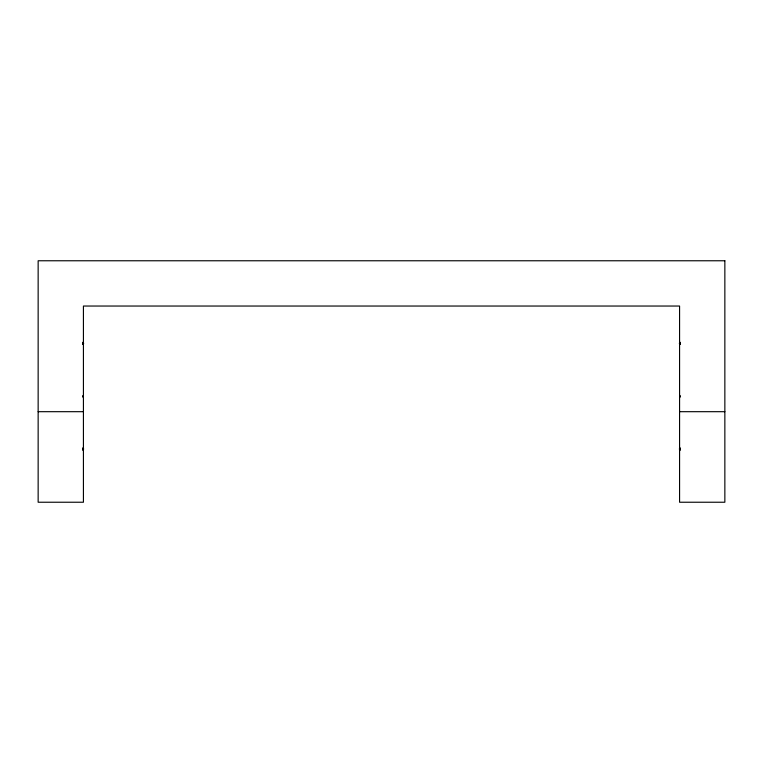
<?xml version="1.0" encoding="UTF-8"?>
<svg xmlns="http://www.w3.org/2000/svg" width="763" height="763" viewBox="0 0 763 763"><rect width="100%" height="100%" fill="white"/><g stroke="black" fill="none" stroke-linecap="round" stroke-linejoin="round"><path stroke-width="1.14" d="M82.862 344.17L83.425 343.608L82.623 342.806M82.623 344.418L83.425 343.617M82.871 449.817L83.425 449.254L82.623 448.453M82.623 450.065L83.425 449.264M680.377 344.418L679.575 343.617L680.377 342.806M680.377 450.065L679.575 449.264L680.377 448.453M38.15 411.686L83.425 411.686M679.575 411.686L724.85 411.686M679.575 343.608L680.129 344.17M679.575 449.254L680.138 449.817M82.652 342.31A44.864 0.801 45.1 0 1 83.711 343.369M679.289 343.369A44.864 0.801 -45.1 0 1 680.338 342.31M679.289 449.016A44.864 0.801 -45.1 0 1 680.348 447.957M82.662 447.957A44.864 0.801 45.1 0 1 83.711 449.016M83.425 396.436L82.929 396.932L83.425 396.436L82.9 395.902L83.425 396.436M680.1 395.902L679.575 396.436L680.071 396.932L679.575 396.436L680.1 395.911M724.85 260.765L38.15 260.765L38.15 502.235L83.425 502.235L83.425 306.039L679.575 306.039L679.575 502.235L724.85 502.235L724.85 260.765"/></g></svg>
